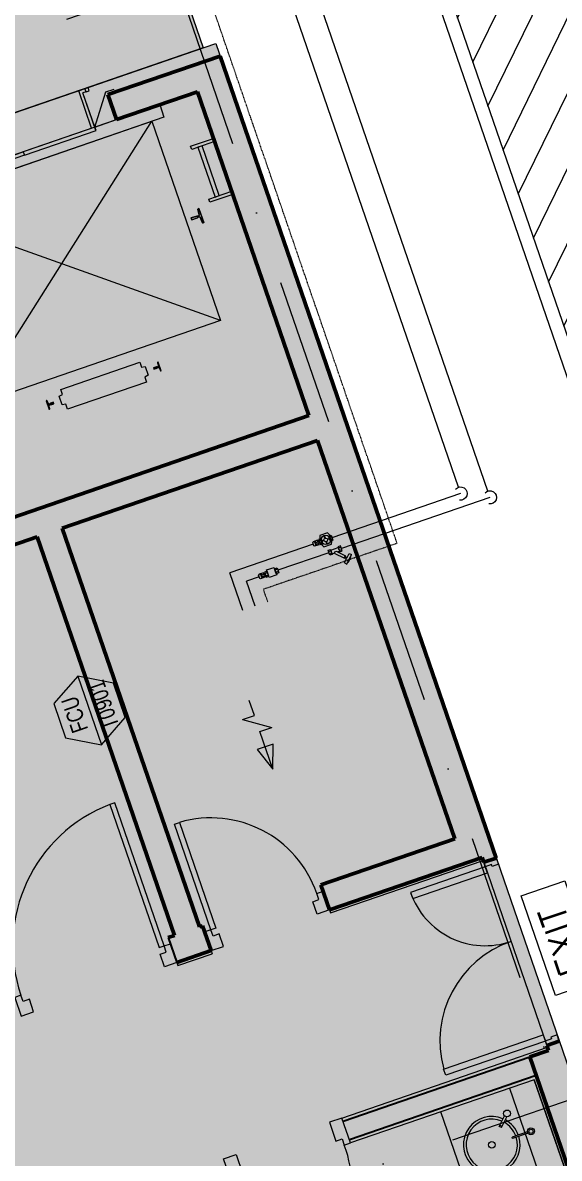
# Model space of a CAD drawing. Extents: x 760773 to 1075934, y 719259 to 1013331.
# Drawn here: x 1009111 to 1013184, y 849499 to 858121 of the extents above; entities that cross this region are included whole.
import ezdxf
from ezdxf.enums import TextEntityAlignment as Align

# ---------------------------------------------------------------- set-up
doc = ezdxf.new("R2010")
doc.units = 0
doc.header["$MEASUREMENT"] = 0
doc.linetypes.add('DGN Style 6', pattern=[3.707911, 0.001949, -0.779792, 1.364636, -0.779792, 0.001949, -0.779792])
doc.linetypes.add('DGN4', pattern=[1.116131, 0.558066, -0.279033, 0, -0.279033])
doc.layers.add('2', color=7, linetype='Continuous')
doc.layers.add('e-b-shell', color=253, linetype='Continuous')
for name, color, linetype, lineweight in [('27', 7, 'Continuous', 0), ('A-WALL', 2, 'Continuous', 0), ('AC-AIR FLOW', 7, 'Continuous', 0), ('AC-CD', 7, 'Continuous', 0), ('AC-CHW', 7, 'Continuous', 0), ('AC-EQTXT', 7, 'Continuous', 0), ('Border', 7, 'Continuous', 0), ('F45NOT', 1, 'Continuous', 0), ('spare0', 7, 'Continuous', 0), ('spare5', 7, 'Continuous', 0)]:
    doc.layers.add(name, color=color, linetype=linetype, lineweight=lineweight)
doc.styles.add('MONOTXT', font='romans.shx')
doc.styles.add('Style-INTL_ENGINEERING', font='INTL_ENGINEERING.shx')

# ---------------------------------------------------------------- blocks, each defined once
blk = doc.blocks.new('E1')
at = {"color": 0, "linetype": 'ByBlock', "lineweight": -2, "extrusion": (0, 0, -1), "flags": 128}
blk.add_lwpolyline([(0.004, 0), (-0.004, 0.000001), (-0.004, -0.0035), (0.004, -0.003499), (0.004, 0)], dxfattribs=at)
at = {"color": 0, "linetype": 'ByBlock', "lineweight": -2, "style": 'MONOTXT'}
blk.add_text('EXIT', height=0.002, rotation=359.99892, dxfattribs=at).set_placement((-0.00293, -0.002831))
blk = doc.blocks.new('15LBRA1')
at = {"layer": 'Border', "linetype": 'Continuous'}
h = blk.add_hatch(color=3, dxfattribs=at)
edge = h.paths.add_edge_path()
edge.add_line((5.25, -2.5), (5.5, -2.5))
edge.add_line((5.5, -2.5), (5.5, 2.5))
edge.add_line((5.5, 2.5), (5.25, 2.5))
edge.add_line((5.25, 2.5), (5.25, 2.5))
edge.add_arc((5.25, 2.25), 0.25, 90.0011, 176.0534)
edge.add_line((5, 2.27), (5, 2.27))
edge.add_line((5, 2.27), (4.88, 0.44))
edge.add_line((4.88, 0.44), (4.88, 0.44))
edge.add_arc((4.63, 0.44), 0.25, -90.0091, 0.0091, ccw=False)
edge.add_line((4.62, 0.19), (4.62, 0.19))
edge.add_line((4.62, 0.19), (4.1, 0.19))
edge.add_line((4.1, 0.19), (4.1, 0.19))
edge.add_arc((4.1, 0.29), 0.1, 180.0113, 269.9887, ccw=False)
edge.add_line((4, 0.29), (4, 0.29))
edge.add_line((4, 0.29), (4, 0.31))
edge.add_line((4, 0.31), (2, 0.31))
edge.add_line((2, 0.31), (2, -0.31))
edge.add_line((2, -0.31), (4, -0.31))
edge.add_line((4, -0.31), (4, -0.29))
edge.add_line((4, -0.29), (4, -0.29))
edge.add_arc((4.1, -0.29), 0.1, 90.0113, 179.9887, ccw=False)
edge.add_line((4.1, -0.19), (4.1, -0.19))
edge.add_line((4.1, -0.19), (4.62, -0.19))
edge.add_line((4.62, -0.19), (4.62, -0.19))
edge.add_arc((4.63, -0.44), 0.25, -0.0091, 90.0091, ccw=False)
edge.add_line((4.88, -0.44), (4.88, -0.44))
edge.add_line((4.88, -0.44), (5, -2.27))
edge.add_line((5, -2.27), (5, -2.27))
edge.add_arc((5.25, -2.25), 0.25, 183.9471, 269.9993)
at = {"color": 0, "linetype": 'ByBlock', "lineweight": -2, "flags": 128}
for points in [[(5.25, -2.5), (5.5, -2.5), (5.5, 2.5), (5.25, 2.5), (5.25, 2.5, 0.394174), (5, 2.27), (5, 2.27), (4.88, 0.44), (4.88, 0.44, -0.414307), (4.62, 0.19), (4.62, 0.19), (4.1, 0.19), (4.1, 0.19, -0.414098), (4, 0.29), (4, 0.29), (4, 0.31), (2, 0.31), (2, -0.31), (4, -0.31), (4, -0.29), (4, -0.29, -0.414098), (4.1, -0.19), (4.1, -0.19), (4.62, -0.19), (4.62, -0.19, -0.414307), (4.88, -0.44), (4.88, -0.44), (5, -2.27), (5, -2.27, 0.394174), (5.25, -2.5)], [(4, -0.29), (4, -0.31), (2, -0.31), (2, 0.31), (4, 0.31), (4, 0.29), (4, 0.29), (4, 0.29, 0.414098), (4.1, 0.19), (4.1, 0.19), (4.62, 0.19), (4.62, 0.19, 0.414307), (4.88, 0.44), (4.88, 0.44), (5, 2.27), (5, 2.27, -0.394174), (5.25, 2.5), (5.25, 2.5), (5.5, 2.5), (5.5, -2.5), (5.25, -2.5), (5.25, -2.5), (5.25, -2.5, -0.394174), (5, -2.27), (5, -2.27), (4.88, -0.44), (4.88, -0.44, 0.414307), (4.62, -0.19), (4.62, -0.19), (4.1, -0.19), (4.1, -0.19, 0.414098), (4, -0.29)]]:
    blk.add_lwpolyline(points, format="xyb", dxfattribs=at)
blk = doc.blocks.new('AnonymousCell12')
at = {"layer": 'e-b-shell', "lineweight": 0, "flags": 128}
for points in [[(0.0569, 0.8441), (0.1514, 0.8766), (0.1677, 0.8294), (0.1204, 0.8131), (0.1155, 0.8272), (0.0682, 0.811), (0.0569, 0.8441)], [(0.0682, 0.811), (-0.4988, 0.6156), (-0.4824, 0.5684), (0.0848, 0.7639), (0.0682, 0.811)], [(0.5242, -0.5127), (-0.2323, -0.7731), (-0.2488, -0.7261), (0.5078, -0.4655), (0.5242, -0.5127)], [(0.5355, -0.5459), (0.63, -0.5133), (0.6138, -0.4659), (0.5665, -0.4823), (0.5713, -0.4963), (0.5241, -0.5128), (0.5355, -0.5459)]]:
    blk.add_lwpolyline(points, dxfattribs=at)
at = {"layer": 'e-b-shell', "lineweight": 0}
for centre, radius, start, end in [((0.0683, 0.811), 0.6, 199.01519, 289.02589), ((0.5243, -0.5127), 0.8, 109.0057, 195.42721)]:
    blk.add_arc(centre, radius, start, end, dxfattribs=at)
blk = doc.blocks.new('AnonymousCell14')
at = {"layer": 'e-b-shell', "lineweight": 0, "flags": 128}
for points in [[(-0.5884, 0.4567), (-0.5505, 0.4697), (-0.2741, -0.3328), (-0.312, -0.346), (-0.5884, 0.4567)], [(0.5392, -0.053), (0.5881, -0.1946), (0.4934, -0.2274), (0.4608, -0.1327), (0.508, -0.1164), (0.4917, -0.0691), (0.5392, -0.053)], [(-0.3591, -0.362), (-0.3103, -0.5038), (-0.2156, -0.4714), (-0.2483, -0.3769), (-0.2953, -0.3929), (-0.3118, -0.3458), (-0.3591, -0.362)]]:
    blk.add_lwpolyline(points, dxfattribs=at)
at = {"layer": 'e-b-shell', "lineweight": 0}
blk.add_arc((-0.312, -0.346), 0.8499, 19.00046, 106.29711, dxfattribs=at)
blk = doc.blocks.new('AnonymousCell15')
at = {"layer": 'e-b-shell', "lineweight": 0, "flags": 128}
for points in [[(0.4085, 0.3264), (0.3436, 0.5154), (0.2488, 0.483), (0.2977, 0.341), (0.3449, 0.3573), (0.3612, 0.3099), (0.4085, 0.3264)], [(-0.4896, 0.017), (-0.5548, 0.2061), (-0.4601, 0.2388), (-0.4115, 0.0968), (-0.4583, 0.0805), (-0.4423, 0.0332), (-0.4896, 0.017)], [(-0.1745, -0.7456), (-0.1367, -0.7325), (-0.4048, 0.0464), (-0.4428, 0.0334), (-0.1745, -0.7456)]]:
    blk.add_lwpolyline(points, dxfattribs=at)
at = {"layer": 'e-b-shell', "lineweight": 0}
blk.add_ellipse((-0.4828, 0.0509), major_axis=(0.8774, -0.2044), ratio=0.925813, start_param=5.320736, end_param=6.84435, dxfattribs=at)
blk = doc.blocks.new('RSINK8')
at = {"layer": 'e-b-shell', "lineweight": 0}
for p, q in [((0.0566, 0.1391), (0.0965, 0.2209)), ((0.0746, 0.1303), (0.1145, 0.2121)), ((0.0746, 0.1303), (0.0566, 0.1391)), ((0.079, 0.1393), (0.061, 0.1481)), ((0.2719, 0.0989), (0.1542, 0.0584)), ((0.2752, 0.0894), (0.1575, 0.0489)), ((0.1575, 0.0489), (0.1542, 0.0584))]:
    blk.add_line(p, q, dxfattribs=at)
for centre, radius in [((0.116, 0.2381), 0.026), ((0.2977, 0.1025), 0.026), ((0.2977, 0.1025), 0.016), ((-0.0001, -0.0001), 0.025)]:
    blk.add_circle(centre, radius, dxfattribs=at)
for radius, start, end in [(0.215, 66.66578, 17.66732), (0.195, 66.93944, 17.53062), (0.215, 20.33248, 61.33402), (0.195, 20.46918, 61.06037)]:
    blk.add_arc((-0.0001, -0.0001), radius, start, end, dxfattribs=at)
blk = doc.blocks.new('CAT5')
at = {"layer": 'e-b-shell', "lineweight": 0, "flags": 128}
for points in [[(-0.1657, -0.0834), (-0.1739, -0.0598), (0.0001, 0.0001), (0.0083, -0.0235), (-0.1657, -0.0834)], [(0.0439, -0.4343), (-0.0863, -0.0561), (-0.1184, -0.0672), (0.0118, -0.4454), (0.0439, -0.4343)], [(-0.0274, -0.4853), (-0.0355, -0.4616), (0.1385, -0.4017), (0.1466, -0.4254), (-0.0274, -0.4853)]]:
    blk.add_lwpolyline(points, dxfattribs=at)
blk = doc.blocks.new('AnonymousCell24')
at = {"layer": 'e-b-shell', "lineweight": 0, "flags": 128}
for points in [[(0.1521, 0.81), (0.1143, 0.7969), (0.4886, -0.2902), (0.5266, -0.2772), (0.1521, 0.81)], [(0.5739, -0.261), (0.6228, -0.4027), (0.5283, -0.4353), (0.4959, -0.3407), (0.5428, -0.3245), (0.5268, -0.2771), (0.5739, -0.261)], [(-0.6078, -0.668), (-0.5591, -0.8097), (-0.4644, -0.7773), (-0.497, -0.6827), (-0.5442, -0.6989), (-0.5605, -0.6516), (-0.6078, -0.668)]]:
    blk.add_lwpolyline(points, dxfattribs=at)
at = {"layer": 'e-b-shell', "lineweight": 0}
blk.add_arc((0.5266, -0.2772), 1.1499, 110.9965, 198.99922, dxfattribs=at)
blk = doc.blocks.new('*U568')
at = {"layer": 'AC-CHW', "color": 4, "linetype": 'Continuous', "lineweight": 13}
for p, q in [((-0.04, 0.0024), (-0.0731, -0.009)), ((-0.04, 0.0024), (-0.0283, -0.0316)), ((-0.028, -0.0019), (-0.0119, 0.0036)), ((0.0666, 0.0306), (0.0505, 0.0251)), ((0.0731, 0.0117), (0.057, 0.0062)), ((-0.0731, -0.009), (-0.0762, -0.0154)), ((-0.0762, -0.0154), (-0.0677, -0.0399)), ((-0.0614, -0.043), (-0.0677, -0.0399)), ((-0.0283, -0.0316), (-0.0614, -0.043)), ((-0.0613, -0.0049), (-0.0496, -0.039)), ((-0.0589, -0.0041), (-0.0472, -0.0382)), ((-0.0566, -0.0033), (-0.0448, -0.0373)), ((-0.0531, -0.0132), (-0.0271, -0.0043)), ((-0.0483, -0.0274), (-0.0223, -0.0185)), ((-0.0215, -0.0208), (-0.0054, -0.0153))]:
    blk.add_line(p, q, dxfattribs=at)
at = {"layer": 'AC-CHW', "color": 4, "linetype": 'Continuous', "lineweight": 13, "extrusion": (0, 0, -1), "flags": 128}
for points in [[(0.0312, 0.0075), (0.0123, 0.0141), (-0.0007, -0.0238), (0.0182, -0.0303), (0.0312, 0.0075)], [(-0.0412, 0.043), (0.0156, 0.0235), (-0.004, -0.0332), (-0.0607, -0.0137), (-0.0412, 0.043)], [(-0.0633, 0.0401), (-0.0444, 0.0336), (-0.0574, -0.0042), (-0.0764, 0.0023), (-0.0633, 0.0401)]]:
    blk.add_lwpolyline(points, close=True, dxfattribs=at)
at = {"layer": 'AC-CHW', "color": 4, "linetype": 'Continuous', "lineweight": 13}
for centre, radius, start, end in [((-0.0167, 0.0078), 0.00626, 319.3297, 63.81291), ((-0.0229, -0.0107), 0.0181, 345.42027, 52.5796), ((0.0619, 0.0021), 0.00626, 139.3297, 243.81291)]:
    blk.add_arc(centre, radius, start, end, dxfattribs=at)
at = {"layer": 'AC-CHW', "color": 4, "linetype": 'Continuous', "lineweight": 13, "extrusion": (0, 0, -1)}
for centre, radius, start, end in [((-0.0518, 0.0314), 0.00626, 281.32982, 25.81303), ((-0.068, 0.0206), 0.0181, 307.42039, 14.57972), ((0.0066, -0.0215), 0.00626, 101.32982, 205.81303)]:
    blk.add_arc(centre, radius, start, end, dxfattribs=at)
blk = doc.blocks.new('*U617')
at = {"layer": 'AC-CHW', "color": 4, "linetype": 'Continuous', "lineweight": 13}
for p, q in [((-0.0308, -0.0401), (0.0073, 0.038)), ((-0.0147, 0.0668), (-0.0059, 0.0848)), ((-0.0147, 0.0668), (0.0189, 0.0504)), ((-0.0059, 0.0848), (0.0666, 0.0494)), ((-0.004, -0.0309), (0.0253, 0.0292)), ((0.0064, 0.0362), (0.0244, 0.0274)), ((0.0073, 0.038), (0.0253, 0.0292)), ((0.0118, 0.0358), (0.0189, 0.0504)), ((0.0121, 0.076), (0.0142, 0.0805)), ((0.0142, 0.0805), (0.0508, 0.0627)), ((0.0208, 0.0314), (0.0279, 0.046)), ((0.0279, 0.046), (0.0578, 0.0315)), ((0.0486, 0.0582), (0.0508, 0.0627)), ((0.0578, 0.0315), (0.0666, 0.0494)), ((-0.063, -0.0565), (-0.047, -0.051)), ((-0.0565, -0.0754), (-0.0405, -0.0699)), ((-0.0458, -0.0453), (-0.0308, -0.0401)), ((-0.036, -0.0736), (0.0207, -0.0541)), ((-0.004, -0.0309), (0.011, -0.0257)), ((0.0315, -0.0239), (0.0155, -0.0295)), ((0.038, -0.0428), (0.022, -0.0484))]:
    blk.add_line(p, q, dxfattribs=at)
at = {"layer": 'AC-CHW', "color": 4, "linetype": 'Continuous', "lineweight": 13, "extrusion": (0, 0, -1), "flags": 128}
for points in [[(0.0533, -0.0849), (0.0344, -0.0783), (0.0474, -0.0405), (0.0663, -0.047), (0.0533, -0.0849)], [(-0.0413, -0.0523), (-0.0224, -0.0588), (-0.0093, -0.021), (-0.0283, -0.0145), (-0.0413, -0.0523)]]:
    blk.add_lwpolyline(points, close=True, dxfattribs=at)
at = {"layer": 'AC-CHW', "color": 4, "linetype": 'Continuous', "lineweight": 13}
for centre, radius, start, end in [((-0.0518, -0.0468), 0.00626, 319.3297, 63.81291), ((0.033, -0.034), 0.0181, 165.42027, 232.5796), ((0.0268, -0.0525), 0.00626, 139.3297, 243.81291)]:
    blk.add_arc(centre, radius, start, end, dxfattribs=at)
at = {"layer": 'AC-CHW', "color": 4, "linetype": 'Continuous', "lineweight": 13, "extrusion": (0, 0, -1)}
for centre, radius, start, end in [((0.058, -0.0653), 0.0181, 127.42039, 194.57972), ((0.0417, -0.0761), 0.00626, 101.32982, 205.81303), ((0.0218, -0.0227), 0.0196, 204.77246, 297.22766), ((-0.0167, -0.0232), 0.00626, 281.32982, 25.81303)]:
    blk.add_arc(centre, radius, start, end, dxfattribs=at)
blk = doc.blocks.new('*U627')
at = {"layer": 'AC-EQTXT', "color": 1, "linetype": 'Continuous', "lineweight": 13}
blk.add_line((0.0763, -0.2767), (-0.1027, 0.2433), dxfattribs=at)
at = {"layer": 'AC-EQTXT', "color": 1, "linetype": 'Continuous', "lineweight": 13, "extrusion": (0, 0, -1), "flags": 128}
blk.add_lwpolyline([(0.1027, 0.2433), (-0.1672, 0.1909), (-0.2568, -0.0692), (-0.0763, -0.2767), (0.1936, -0.2242), (0.2831, 0.0358), (0.1027, 0.2433)], close=True, dxfattribs=at)
at = {"layer": 'AC-EQTXT', "color": 1, "linetype": 'Continuous', "lineweight": 13, "extrusion": (0, 0, -1), "style": 'Style-INTL_ENGINEERING', "width": 0.799998}
blk.add_text('T0901', height=0.125, rotation=251.00006, dxfattribs=at).set_placement((-0.0959, 0.016), align=Align.MIDDLE_CENTER)
blk.add_attdef('*U653_30658', text='', height=0.125, rotation=251.00006, dxfattribs=at).set_placement((0.1212, -0.0608), align=Align.MIDDLE_CENTER)
blk = doc.blocks.new('*U558')
at = {"layer": 'AC-AIR FLOW', "color": 7, "linetype": 'Continuous', "lineweight": 13}
for p, q in [((0.0247, 0.0047), (-0.0066, 0.0955)), ((0.177, -0.0444), (-0.0066, 0.0955)), ((-0.26, -0.0933), (-0.1114, 0.0255)), ((-0.26, -0.0933), (0.0247, 0.0047)), ((-0.1114, 0.0255), (-0.0698, -0.0955)), ((0.1457, 0.0464), (0.2598, 0.0856)), ((0.177, -0.0444), (0.1457, 0.0464)), ((-0.0698, -0.0955), (-0.26, -0.0933))]:
    blk.add_line(p, q, dxfattribs=at)
blk.add_solid([(-0.1114, 0.0255), (-0.0698, -0.0955), (-0.26, -0.0933)], dxfattribs=at)
blk = doc.blocks.new('*U618')
at = {"layer": 'AC-CHW', "color": 4, "linetype": 'Continuous', "lineweight": 13}
for p, q in [((0.0092, 0.033), (0.0164, 0.0121)), ((0.013, 0.0343), (0.0202, 0.0134)), ((0.0555, 0.0135), (0.0347, 0.0064)), ((0.0568, 0.0097), (0.036, 0.0026)), ((0.0667, 0.0258), (0.0506, 0.0203)), ((0.0732, 0.0069), (0.0571, 0.0014)), ((-0.0733, -0.0132), (-0.0764, -0.0195)), ((-0.0764, -0.0195), (-0.0679, -0.0441)), ((-0.0402, -0.0018), (-0.0733, -0.0132)), ((-0.0616, -0.0472), (-0.0679, -0.0441)), ((-0.0285, -0.0358), (-0.0616, -0.0472)), ((-0.0615, -0.0091), (-0.0498, -0.0432)), ((-0.0591, -0.0083), (-0.0474, -0.0423)), ((-0.0568, -0.0075), (-0.045, -0.0415)), ((-0.0533, -0.0174), (-0.0242, -0.0074)), ((-0.0485, -0.0316), (-0.0195, -0.0216)), ((-0.0402, -0.0018), (-0.0285, -0.0358)), ((-0.0279, -0.0067), (-0.0118, -0.0012)), ((-0.0214, -0.0256), (-0.0053, -0.0201)), ((0.0093, -0.0024), (-0.0115, -0.0096)), ((0.0106, -0.0062), (-0.0102, -0.0133)), ((0.0251, -0.0133), (0.0323, -0.0341)), ((0.0289, -0.012), (0.0361, -0.0328))]:
    blk.add_line(p, q, dxfattribs=at)
at = {"layer": 'AC-CHW', "color": 4, "linetype": 'Continuous', "lineweight": 13, "extrusion": (0, 0, -1), "flags": 128}
for points in [[(0.0311, 0.0027), (0.0122, 0.0092), (-0.0008, -0.0286), (0.0181, -0.0351), (0.0311, 0.0027)], [(0.0249, -0.0155), (0.0204, 0.0337), (-0.0363, 0.0532), (-0.0696, 0.017), (-0.0661, -0.0333), (-0.0087, -0.0531), (0.0249, -0.0155)], [(-0.0634, 0.0353), (-0.0445, 0.0288), (-0.0575, -0.009), (-0.0764, -0.0025), (-0.0634, 0.0353)]]:
    blk.add_lwpolyline(points, close=True, dxfattribs=at)
at = {"layer": 'AC-CHW', "color": 4, "linetype": 'Continuous', "lineweight": 13, "extrusion": (0, 0, -1)}
for radius in [0.0355, 0.0136]:
    blk.add_circle((-0.0226, 0.0001), radius, dxfattribs=at)
at = {"layer": 'AC-CHW', "color": 4, "linetype": 'Continuous', "lineweight": 13}
for centre, radius, start, end in [((-0.0167, 0.003), 0.00626, 319.3297, 63.81291), ((0.062, -0.0028), 0.00626, 139.3297, 243.81291), ((-0.0228, -0.0156), 0.0181, 345.42027, 52.5796)]:
    blk.add_arc(centre, radius, start, end, dxfattribs=at)
at = {"layer": 'AC-CHW', "color": 4, "linetype": 'Continuous', "lineweight": 13, "extrusion": (0, 0, -1)}
for centre, radius, start, end in [((-0.0519, 0.0266), 0.00626, 281.32982, 25.81303), ((-0.0681, 0.0157), 0.0181, 307.42039, 14.57972), ((0.0066, -0.0264), 0.00626, 101.32982, 205.81303)]:
    blk.add_arc(centre, radius, start, end, dxfattribs=at)

msp = doc.modelspace()

# ---------------------------------------------------------------- hatches: boundary and pattern name
at = {"layer": '27', "lineweight": 0, "true_color": 0x636466}
h = msp.add_hatch(dxfattribs=at)
h.set_pattern_fill('ANSI31', color=251, scale=2000)
h.set_pattern_definition([(244, (1013934.4, 889221.97), (224.6985, -109.5928), [])])
h.paths.add_polyline_path([(1009325.4355, 839631.60698), (1009576.12743, 838903.54474), (1007590.5381, 838219.8515), (1010679.84322, 829247.8934), (1011129.68362, 829402.78772), (1011460.72203, 828441.38237), (1032119.33446, 835555.00157), (1023052.24844, 861887.68737), (1012391.30971, 858216.82564), (1013354.06718, 855420.77504), (1014105.75443, 855679.60171), (1014887.118, 853410.35713), (1014135.43073, 853151.53045), (1016082.3283, 847497.32937), (1016857.70611, 847764.32137), (1017411.19225, 846156.92915), (1016636.46451, 845890.169), (1018992.63813, 839047.34395), (1017290.40754, 838461.03324), (1016085.76997, 841959.44967)])
at = {"layer": 'spare0', "linetype": 'Continuous', "true_color": 0xffd2b6}
h = msp.add_hatch(color=254, dxfattribs=at)
edge = h.paths.add_edge_path()
edge.add_line((1010130.18448, 855497.08928), (1010129.92403, 855497.84571))
edge.add_line((1010129.92403, 855497.84571), (1010130.11986, 855498.11534))
edge.add_arc((1010131.30131, 855498.52224), 1.24956, 108.995543409, 199.004043411, ccw=False)
edge.add_line((1010130.89459, 855499.70375), (1010130.91596, 855499.87946))
edge.add_line((1010130.91596, 855499.87946), (1010142.26222, 855503.78622))
edge.add_line((1010142.26222, 855503.78622), (1010142.52945, 855503.70991))
edge.add_arc((1010143.34332, 855501.34693), 2.49922, 22.452314659, 109.004936883, ccw=False)
edge.add_line((1010145.65309, 855502.30141), (1010145.31282, 855502.29831))
edge.add_line((1010145.31282, 855502.29831), (1010155.42054, 855477.85752))
edge.add_line((1010155.42054, 855477.85752), (1010155.80957, 855477.72923))
edge.add_arc((1010158.11934, 855478.68372), 2.49922, 202.45231865, 289.004940873)
edge.add_line((1010158.93321, 855476.32073), (1010159.2276, 855476.63006))
edge.add_line((1010159.2276, 855476.63006), (1010162.25326, 855477.67186))
edge.add_line((1010162.25326, 855477.67186), (1010139.59393, 855543.48005))
edge.add_line((1010139.59393, 855543.48005), (1010136.56827, 855542.43825))
edge.add_line((1010136.56827, 855542.43825), (1010136.15281, 855542.48064))
edge.add_arc((1010136.96623, 855540.1175), 2.49922, 108.994099951, 195.547911064)
edge.add_line((1010134.55847, 855539.4476), (1010134.32394, 855539.12719))
edge.add_line((1010134.32394, 855539.12719), (1010141.40604, 855513.64456))
edge.add_line((1010141.40604, 855513.64456), (1010141.68301, 855513.83148))
edge.add_arc((1010139.27524, 855513.16161), 2.49922, -71.005338977, 15.547283245, ccw=False)
edge.add_line((1010140.08869, 855510.79847), (1010139.91815, 855510.59396))
edge.add_line((1010139.91815, 855510.59396), (1010128.57191, 855506.68718))
edge.add_line((1010128.57191, 855506.68718), (1010128.45383, 855506.79231))
edge.add_arc((1010128.04693, 855507.97377), 1.24956, 198.995519436, 289.004019434, ccw=False)
edge.add_line((1010126.86541, 855507.56704), (1010126.53817, 855507.67909))
edge.add_line((1010126.53817, 855507.67909), (1010126.27772, 855508.43554))
edge.add_line((1010126.27772, 855508.43554), (1010102.82886, 855500.36153))
edge.add_line((1010102.82886, 855500.36153), (1010106.73563, 855489.01527))
edge.add_line((1010106.73563, 855489.01527), (1010130.18448, 855497.08928))
h = msp.add_hatch(color=254, dxfattribs=at)
edge = h.paths.add_edge_path()
edge.add_line((1009320.69497, 855231.05424), (1009320.95542, 855230.29778))
edge.add_line((1009320.95542, 855230.29778), (1009321.13246, 855230.13402))
edge.add_arc((1009319.95101, 855229.72712), 1.24956, -71.004435407, 19.004064592, ccw=False)
edge.add_line((1009320.35773, 855228.5456), (1009320.71989, 855228.5245))
edge.add_line((1009320.71989, 855228.5245), (1009308.61723, 855224.35726))
edge.add_line((1009308.61723, 855224.35726), (1009308.72287, 855224.53945))
edge.add_arc((1009307.909, 855226.90243), 2.49922, 202.452324565, 289.004946788, ccw=False)
edge.add_line((1009305.59923, 855225.94794), (1009305.56665, 855225.84517))
edge.add_line((1009305.56665, 855225.84517), (1009295.45891, 855250.28597))
edge.add_line((1009295.45891, 855250.28597), (1009295.44275, 855250.52013))
edge.add_arc((1009293.13298, 855249.56564), 2.49922, 22.452334647, 109.00495687)
edge.add_line((1009292.31911, 855251.92863), (1009292.40829, 855251.7739))
edge.add_line((1009292.40829, 855251.7739), (1009288.62622, 855250.47165))
edge.add_line((1009288.62622, 855250.47165), (1009311.28557, 855184.66345))
edge.add_line((1009311.28557, 855184.66345), (1009315.06761, 855185.96567))
edge.add_line((1009315.06761, 855185.96567), (1009315.09951, 855185.76871))
edge.add_arc((1009314.28609, 855188.13185), 2.49922, 288.994111827, 375.547922938)
edge.add_line((1009316.69385, 855188.80176), (1009316.55551, 855189.01634))
edge.add_line((1009316.55551, 855189.01634), (1009309.47344, 855214.49892))
edge.add_line((1009309.47344, 855214.49892), (1009309.56931, 855214.41788))
edge.add_arc((1009311.97708, 855215.08775), 2.49922, 108.994665568, 195.54728779, ccw=False)
edge.add_line((1009311.16363, 855217.45088), (1009310.9613, 855217.54955))
edge.add_line((1009310.9613, 855217.54955), (1009323.06395, 855221.71678))
edge.add_line((1009323.06395, 855221.71678), (1009322.79849, 855221.45704))
edge.add_arc((1009323.20539, 855220.27559), 1.24956, 18.995571372, 109.004071368, ccw=False)
edge.add_line((1009324.38691, 855220.68231), (1009324.3413, 855220.46441))
edge.add_line((1009324.3413, 855220.46441), (1009324.60177, 855219.70797))
edge.add_line((1009324.60177, 855219.70797), (1009348.05062, 855227.78195))
edge.add_line((1009348.05062, 855227.78195), (1009344.14382, 855239.12825))
edge.add_line((1009344.14382, 855239.12825), (1009320.69497, 855231.05424))
at = {"layer": 'spare5', "linetype": 'Continuous', "true_color": 0x7f7f7f}
for points in [[(1001924.2535, 854983.13206), (1000947.59066, 857819.5669), (1009471.64821, 860860.39737), (1010480.86786, 857929.41067)], [(1006754.04365, 840649.63692), (1001829.83293, 854950.58325), (1010575.91474, 857962.10072), (1015500.12546, 843661.1544)]]:
    msp.add_hatch(color=8, dxfattribs=at).paths.add_polyline_path(points)

# ---------------------------------------------------------------- linework, layer by layer
at = {"layer": '2', "color": 1, "linetype": 'DGN4', "lineweight": 0, "ltscale": 2000}
for p, q in [((999439.03215, 889920.48493), (1020240.20923, 829509.48017)), ((986226.35232, 850153.06242), (1023739.7487, 863069.50716)), ((989156.38585, 841643.36038), (1026669.78222, 854559.80513))]:
    msp.add_line(p, q, dxfattribs=at)
at = {"layer": 'A-WALL', "color": 2, "linetype": 'Continuous', "lineweight": 0, "ltscale": 0.001}
for p, q in [((1013292.07212, 855293.66636), (1011206.05073, 861351.91237)), ((1011333.1594, 861289.91733), (1013354.06718, 855420.77504)), ((1012414.81351, 852619.82342), (1012414.86238, 852619.84025)), ((1012447.37038, 852525.27142), (1012414.81351, 852619.82342)), ((1012414.86238, 852619.84025), (1012447.41925, 852525.28824)), ((1012447.41925, 852525.28824), (1012447.37038, 852525.27142))]:
    msp.add_line(p, q, dxfattribs=at)
at = {"layer": 'AC-CD', "color": 3, "linetype": 'DGN Style 6', "lineweight": 13}
for p, q in [((1011952.87199, 854167.76871), (1010046.64625, 859712.45836)), ((1011952.87199, 854167.76871), (1010938.14865, 853818.91696)), ((1010970.83817, 853723.83123), (1010938.14865, 853818.91696))]:
    msp.add_line(p, q, dxfattribs=at)
at = {"layer": 'AC-CHW', "color": 4, "linetype": 'Continuous', "lineweight": 13}
for p, q in [((1012640.74753, 854563.73953), (1008840.60448, 865617.38714)), ((1012417.88648, 854593.44619), (1008715.81218, 865361.83668)), ((1012434.23128, 854545.90334), (1011458.43123, 854210.43303)), ((1012657.09233, 854516.19668), (1011530.04853, 854128.73028)), ((1011315.75641, 854161.38285), (1010682.59815, 853943.70936)), ((1011434.96281, 854096.04076), (1011048.08767, 853963.03695)), ((1010780.66673, 853658.45218), (1010682.59815, 853943.70936)), ((1010905.45913, 853914.00269), (1010810.3734, 853881.31316)), ((1010875.75245, 853691.14171), (1010810.3734, 853881.31316))]:
    msp.add_line(p, q, dxfattribs=at)
at = {"layer": 'AC-CHW', "color": 4, "linetype": 'Continuous', "lineweight": 13, "extrusion": (0, 0, -1)}
for centre in [(-1012434.23127, 854545.90334), (-1012657.09233, 854516.19668)]:
    msp.add_arc(centre, 50.274, 42.44051275, 279.614568735, dxfattribs=at)
at = {"layer": 'spare0', "color": 21, "linetype": 'Continuous', "lineweight": 0, "true_color": 0xffa848}
for p, q in [((1009607.00604, 857628.46893), (1010575.91781, 857962.09185)), ((1009666.52053, 857301.22027), (1009567.66833, 857588.30957)), ((1009657.14424, 857328.45123), (1009567.66833, 857588.30957)), ((1009591.30631, 857596.44874), (1009614.94428, 857604.5879)), ((1009614.94428, 857604.5879), (1009606.75099, 857628.3831))]:
    msp.add_line(p, q, dxfattribs=at)
at = {"layer": 'spare0', "color": 1, "linetype": 'Continuous', "lineweight": 53}
for p, q in [((1009757.25632, 857574.44217), (1010608.47461, 857867.53999)), ((1010608.47461, 857867.53999), (1012705.11059, 851778.47119)), ((1009822.36551, 857385.35033), (1009757.25253, 857574.4532)), ((1009822.3654, 857385.35064), (1009757.25282, 857574.45235)), ((1009822.36964, 857385.33834), (1010437.19729, 857597.04038)), ((1011283.67412, 855138.69196), (1010437.19729, 857597.04038)), ((1003010.33661, 852289.98365), (1011283.67412, 855138.69196)), ((1009410.45317, 854282.12573), (1011348.76717, 854949.55282)), ((1011348.76717, 854949.55282), (1012390.58273, 851923.86861)), ((1010452.26968, 851256.43871), (1009410.45317, 854282.12573)), ((1003075.4621, 852100.85783), (1009221.34983, 854217.01101)), ((1010263.16575, 851191.32571), (1009221.34983, 854217.01101)), ((1011374.21732, 851573.89002), (1012390.58273, 851923.86861)), ((1011439.32747, 851384.79534), (1012597.56362, 851783.62626)), ((1012610.53104, 851745.9659), (1012597.56362, 851783.62626)), ((1012705.11059, 851778.47119), (1012610.53104, 851745.9659)), ((1011374.21732, 851573.89002), (1011439.32747, 851384.79534)), ((1010452.2703, 851256.43892), (1010475.82484, 851264.54931)), ((1010475.82493, 851264.54902), (1010540.935, 851075.45461)), ((1010215.89038, 851175.04767), (1010263.16575, 851191.32571)), ((1010281.00006, 850985.95344), (1010540.93484, 851075.45507)), ((1013183.70899, 850388.5707), (1013089.16534, 850355.95565)), ((1012960.36374, 850269.24738), (1013102.20464, 850318.08656)), ((1013089.16534, 850355.95565), (1013102.20464, 850318.08656)), ((1015182.33527, 843816.10484), (1012960.36374, 850269.24738))]:
    msp.add_line(p, q, dxfattribs=at)
at = {"layer": 'spare0', "color": 254, "linetype": 'Continuous', "lineweight": 0, "true_color": 0xffd2b6}
for p, q in [((1009535.83397, 857603.97458), (1009583.10993, 857620.2529)), ((1009633.50325, 857320.32075), (1009535.83397, 857603.97458)), ((1009591.30631, 857596.44874), (1009567.66833, 857588.30957)), ((1009591.30631, 857596.44874), (1009583.10993, 857620.2529)), ((1010150.34997, 857498.74702), (1010183.05235, 857403.77132)), ((1010183.05235, 857403.77132), (1008146.68657, 856702.60215)), ((1008721.45045, 855208.31626), (1010091.57376, 857372.28244)), ((1009657.14424, 857328.45123), (1009822.36551, 857385.35033)), ((1010612.48578, 855859.45786), (1008200.53843, 856721.14083))]:
    msp.add_line(p, q, dxfattribs=at)
at = {"layer": 'spare0', "color": 1, "linetype": 'Continuous', "lineweight": 0}
for p, q in [((1011283.67412, 855138.69196), (1010437.19729, 857597.04038)), ((1008405.05578, 856897.32791), (1009823.33306, 857385.68184))]:
    msp.add_line(p, q, dxfattribs=at)
at = {"layer": 'spare0', "color": 40, "linetype": 'Continuous', "lineweight": 0, "true_color": 0xffa824}
for p, q in [((1011447.52261, 851361.17664), (1012605.70278, 851759.98828)), ((1011439.42519, 851384.69338), (1011447.52261, 851361.17664)), ((1010279.00012, 850992.12878), (1010289.25221, 850962.35437)), ((1010289.25221, 850962.35437), (1010549.07401, 851051.8171)), ((1010540.92509, 851075.4834), (1010549.07401, 851051.8171)), ((1010281.00006, 850985.95344), (1010289.13926, 850962.31547)), ((1011533.8862, 849804.51781), (1013094.06548, 850341.72454)), ((1012993.70753, 850095.6214), (1011598.86702, 849615.3448)), ((1015150.55394, 843831.61595), (1012993.70691, 850095.62119)), ((1012993.70751, 850095.6214), (1014157.60767, 846715.4088))]:
    msp.add_line(p, q, dxfattribs=at)
at = {"layer": 'spare0', "color": 4, "linetype": 'Continuous', "lineweight": 0}
msp.add_line((1012610.53104, 851745.9659), (1013089.15832, 850355.97639), dxfattribs=at)
at = {"layer": 'spare0', "color": 1, "linetype": 'Continuous', "lineweight": 30}
for p, q in [((1010215.86579, 851175.11257), (1010281.00006, 850985.95344)), ((1011542.00789, 849780.87382), (1012960.36439, 850269.2476)), ((1013009.20639, 850127.39852), (1011590.74532, 849638.98879))]:
    msp.add_line(p, q, dxfattribs=at)
at = {"layer": 'spare0', "color": 254, "linetype": 'Continuous', "lineweight": 13, "true_color": 0xffd2b6, "flags": 128}
msp.add_lwpolyline([(1009657.14424, 857328.45123), (1009741.00195, 857595.25923), (1009805.90491, 857616.7541)], dxfattribs=at)
at = {"layer": 'spare0', "color": 254, "linetype": 'Continuous', "lineweight": 0, "true_color": 0xffd2b6, "flags": 128}
for points in [[(1008721.45045, 855208.31626), (1008200.53843, 856721.14083), (1010091.57376, 857372.28244), (1010612.48578, 855859.45786), (1008721.45045, 855208.31626)], [(1009658.11189, 857328.78243), (1009114.43841, 857141.58169), (1009123.81469, 857114.35071), (1009667.48818, 857301.55147), (1009658.11189, 857328.78243)], [(1008570.28138, 856954.21443), (1009113.95486, 857141.41519), (1009123.33123, 857114.18424), (1008579.65772, 856926.98349), (1008570.28138, 856954.21443)], [(1010051.27355, 855392.07757), (1009451.43589, 855185.53918), (1009438.41328, 855223.35999), (1009411.13242, 855219.0431), (1009388.47309, 855284.85129), (1009412.62852, 855298.24514), (1009399.60594, 855336.06595), (1009999.44359, 855542.60434), (1010012.46621, 855504.78352), (1010040.50348, 855509.36087), (1010063.16281, 855443.55268), (1010038.25094, 855429.89833), (1010051.27355, 855392.07757)]]:
    msp.add_lwpolyline(points, dxfattribs=at)
for points in [[(1010130.18448, 855497.08928), (1010129.92403, 855497.84571), (1010130.11986, 855498.11534, -0.4142570146), (1010130.89459, 855499.70375), (1010130.91596, 855499.87946), (1010142.26222, 855503.78622), (1010142.52945, 855503.70991, -0.3966985442), (1010145.65309, 855502.30141), (1010145.31282, 855502.29831), (1010155.42054, 855477.85752), (1010155.80957, 855477.72923, 0.3966985442), (1010158.93321, 855476.32073), (1010159.2276, 855476.63006), (1010162.25326, 855477.67186), (1010139.59393, 855543.48005), (1010136.56827, 855542.43825), (1010136.15281, 855542.48064, 0.3967045481), (1010134.55847, 855539.4476), (1010134.32394, 855539.12719), (1010141.40604, 855513.64456), (1010141.68301, 855513.83148, -0.3966985442), (1010140.08869, 855510.79847), (1010139.91815, 855510.59396), (1010128.57191, 855506.68718), (1010128.45383, 855506.79231, -0.4142570146), (1010126.86541, 855507.56704), (1010126.53817, 855507.67909), (1010126.27772, 855508.43554), (1010102.82886, 855500.36153), (1010106.73563, 855489.01527), (1010130.18448, 855497.08928)], [(1010130.18448, 855497.08928), (1010129.92403, 855497.84571), (1010130.11986, 855498.11534, -0.4142570146), (1010130.89459, 855499.70375), (1010130.91596, 855499.87946), (1010142.26222, 855503.78622), (1010142.52945, 855503.70991, -0.3966985442), (1010145.65309, 855502.30141), (1010145.31282, 855502.29831), (1010155.42054, 855477.85752), (1010155.80957, 855477.72923, 0.3966985442), (1010158.93321, 855476.32073), (1010159.2276, 855476.63006), (1010162.25326, 855477.67186), (1010139.59393, 855543.48005), (1010136.56827, 855542.43825), (1010136.56827, 855542.43825), (1010136.15281, 855542.48064, 0.3967045481), (1010134.55847, 855539.4476), (1010134.32394, 855539.12719), (1010141.40604, 855513.64456), (1010141.68301, 855513.83148, -0.3966985442), (1010140.08869, 855510.79847), (1010139.91815, 855510.59396), (1010128.57191, 855506.68718), (1010128.45383, 855506.79231, -0.4142570146), (1010126.86541, 855507.56704), (1010126.53817, 855507.67909), (1010126.27772, 855508.43554), (1010102.82886, 855500.36153), (1010106.73563, 855489.01527), (1010130.18448, 855497.08928)], [(1009320.69497, 855231.05424), (1009320.95542, 855230.29778), (1009321.13246, 855230.13402, -0.4142570146), (1009320.35773, 855228.5456), (1009320.71989, 855228.5245), (1009308.61723, 855224.35726), (1009308.72287, 855224.53945, -0.3966985442), (1009305.59923, 855225.94794), (1009305.56665, 855225.84517), (1009295.45891, 855250.28597), (1009295.44275, 855250.52013, 0.3966985442), (1009292.31911, 855251.92863), (1009292.40829, 855251.7739), (1009288.62622, 855250.47165), (1009311.28557, 855184.66345), (1009315.06761, 855185.96567), (1009315.09951, 855185.76871, 0.3967045481), (1009316.69385, 855188.80176), (1009316.55551, 855189.01634), (1009309.47344, 855214.49892), (1009309.56931, 855214.41788, -0.3966985442), (1009311.16363, 855217.45088), (1009310.9613, 855217.54955), (1009323.06395, 855221.71678), (1009322.79849, 855221.45704, -0.4142570146), (1009324.38691, 855220.68231), (1009324.3413, 855220.46441), (1009324.60177, 855219.70797), (1009348.05062, 855227.78195), (1009344.14382, 855239.12825), (1009320.69497, 855231.05424)], [(1009320.69497, 855231.05424), (1009320.95542, 855230.29778), (1009321.13246, 855230.13402, -0.4142570146), (1009320.35773, 855228.5456), (1009320.71989, 855228.5245), (1009308.61723, 855224.35726), (1009308.72287, 855224.53945, -0.3966985442), (1009305.59923, 855225.94794), (1009305.56665, 855225.84517), (1009295.45891, 855250.28597), (1009295.44275, 855250.52013, 0.3966985442), (1009292.31911, 855251.92863), (1009292.40829, 855251.7739), (1009288.62622, 855250.47165), (1009311.28557, 855184.66345), (1009315.06761, 855185.96567), (1009315.06761, 855185.96567), (1009315.09951, 855185.76871, 0.3967045481), (1009316.69385, 855188.80176), (1009316.55551, 855189.01634), (1009309.47344, 855214.49892), (1009309.56931, 855214.41788, -0.3966985442), (1009311.16363, 855217.45088), (1009310.9613, 855217.54955), (1009323.06395, 855221.71678), (1009322.79849, 855221.45704, -0.4142570146), (1009324.38691, 855220.68231), (1009324.3413, 855220.46441), (1009324.60177, 855219.70797), (1009348.05062, 855227.78195), (1009344.14382, 855239.12825), (1009320.69497, 855231.05424)]]:
    msp.add_lwpolyline(points, format="xyb", dxfattribs=at)
at = {"layer": 'spare0', "color": 200, "linetype": 'Continuous', "lineweight": 0, "true_color": 0xb900ff, "flags": 128}
msp.add_lwpolyline([(1012993.70771, 850095.62147), (1014141.3328, 846762.68673), (1013432.17911, 846518.50479), (1012284.55293, 849851.44269)], dxfattribs=at)
at = {"layer": 'spare0', "color": 200, "linetype": 'Continuous', "lineweight": 13, "true_color": 0xb900ff, "flags": 128}
msp.add_lwpolyline([(1012804.59243, 850030.5046), (1013952.21491, 846697.56558), (1013432.17966, 846518.50317), (1012284.55658, 849851.44395)], dxfattribs=at)
at = {"layer": 'spare5', "color": 8, "linetype": 'Continuous', "lineweight": 13, "true_color": 0x7f7f7f, "flags": 128}
for points in [[(1001924.2535, 854983.13206), (1000947.59066, 857819.5669), (1009471.64821, 860860.39737), (1010480.86786, 857929.41067), (1001924.2535, 854983.13206)], [(1006754.04365, 840649.63692), (1001829.83293, 854950.58325), (1010575.91474, 857962.10072), (1015500.12546, 843661.1544), (1006754.04365, 840649.63692)]]:
    msp.add_lwpolyline(points, dxfattribs=at)

# ---------------------------------------------------------------- block references
at = {"color": 7, "linetype": 'Continuous', "lineweight": 0, "xscale": 999.9999999999975, "yscale": 999.9999999999975, "zscale": 999.9999999999975}
for name, p in [('CAT5', (1010559.15823, 857242.36493)), ('AnonymousCell24', (1009658.05823, 851388.66493)), ('AnonymousCell14', (1010851.25823, 851579.36493)), ('AnonymousCell15', (1011190.55823, 849288.86493)), ('RSINK8', (1012671.25823, 849601.26493))]:
    msp.add_blockref(name, p, dxfattribs=at)
at = {"color": 41, "linetype": 'Continuous', "lineweight": 0, "true_color": 0xffd291, "xscale": 999.9999999999975, "yscale": 999.9999999999975, "zscale": 999.9999999999975}
msp.add_blockref('AnonymousCell12', (1012553.65823, 850901.86493), dxfattribs=at)
at = {"layer": 'AC-AIR FLOW', "color": 7, "linetype": 'Continuous', "lineweight": 13, "extrusion": (0, 0, -1), "xscale": 1005.48078071959, "yscale": 1005.48078071959, "zscale": 1005.48078071959, "rotation": 52.02760028682019}
msp.add_blockref('*U558', (-1010922.52076, 852716.80384), dxfattribs=at)
at = {"layer": 'AC-CHW', "color": 4, "linetype": 'Continuous', "lineweight": 13, "extrusion": (0, 0, -1), "xscale": 1005.48078071959, "yscale": 1005.48078071959, "zscale": 1005.48078071959, "rotation": 142.0276002868202}
for name, p in [('*U618', (-1011392.88394, 854180.1546)), ('*U617', (-1011523.14638, 854080.75055)), ('*U568', (-1010979.6151, 853936.62487))]:
    msp.add_blockref(name, p, dxfattribs=at)
at = {"layer": 'AC-EQTXT', "color": 1, "linetype": 'Continuous', "lineweight": 13, "extrusion": (0, 0, -1)}
ref = msp.add_blockref('*U627', (-1009638.70812, 852893.48053), dxfattribs=dict(at, xscale=1005.48078071959, yscale=1005.48078071959, zscale=1005.48078071959, rotation=142.0276002868202))
ref.add_attrib('*U653_30658', 'FCU', dxfattribs={"color": 1, "linetype": 'Continuous', "lineweight": 13, "height": 125.684799, "rotation": 108.972458347, "style": 'Style-INTL_ENGINEERING', "width": 0.799998}).set_placement((1009505.07301, 852866.66833), align=Align.MIDDLE_CENTER)
at = {"layer": 'F45NOT', "lineweight": 0, "ltscale": 0.001, "xscale": 100001.681836858, "yscale": 100001.6817519901, "zscale": -100001.681794424, "rotation": 109.001090245645}
msp.add_blockref('E1', (1013025.26716, 851112.70536), dxfattribs=at)
at = {"layer": 'spare0', "color": 254, "linetype": 'Continuous', "lineweight": 0, "true_color": 0xffd2b6, "xscale": 22.49100000000001, "yscale": 22.49100000000001, "zscale": 1000, "rotation": 18.99980405733769}
msp.add_blockref('15LBRA1', (1010349.75823, 856617.06493), dxfattribs=at)

doc.saveas('drawing.dxf')
